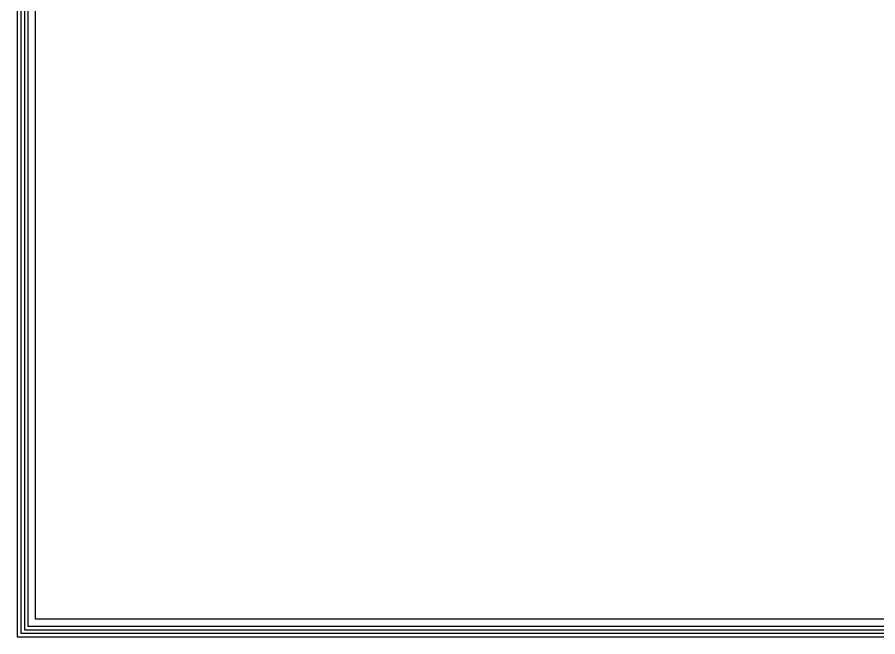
# Model space of a CAD drawing. Header units: inches. Extents: x -279 to 561, y -345 to 342.
# Drawn here: x -278.57 to -231.22, y -344.91 to -310.8 of the extents above; entities that cross this region are included whole.
import ezdxf

# ---------------------------------------------------------------- set-up
doc = ezdxf.new("R2010")
doc.units = ezdxf.units.IN
doc.header["$LTSCALE"] = 0.5
doc.header["$MEASUREMENT"] = 0

msp = doc.modelspace()

# ---------------------------------------------------------------- linework, layer by layer
for points in [[(-118.38, -216.81), (-278.574, -216.81), (-278.574, -344.911), (-118.38, -344.911)], [(-118.576, -217.006), (-278.378, -217.006), (-278.378, -344.715), (-118.576, -344.715)], [(-118.771, -217.202), (-278.182, -217.202), (-278.182, -344.52), (-118.771, -344.52)], [(-118.967, -217.397), (-277.987, -217.397), (-277.987, -344.324), (-118.967, -344.324)], [(-119.371, -217.801), (-277.583, -217.801), (-277.583, -343.92), (-119.371, -343.92)]]:
    msp.add_lwpolyline(points, close=True)

doc.saveas('drawing.dxf')
